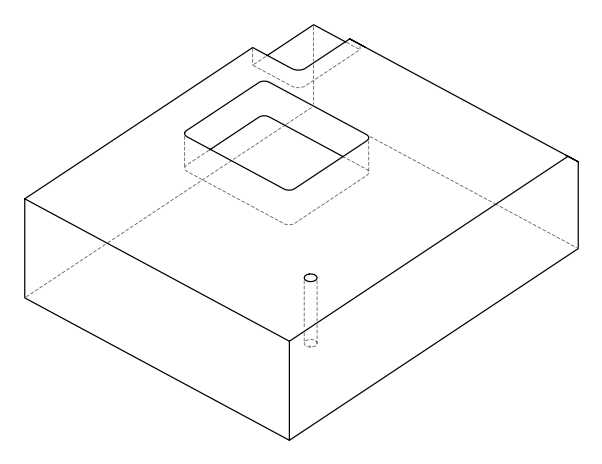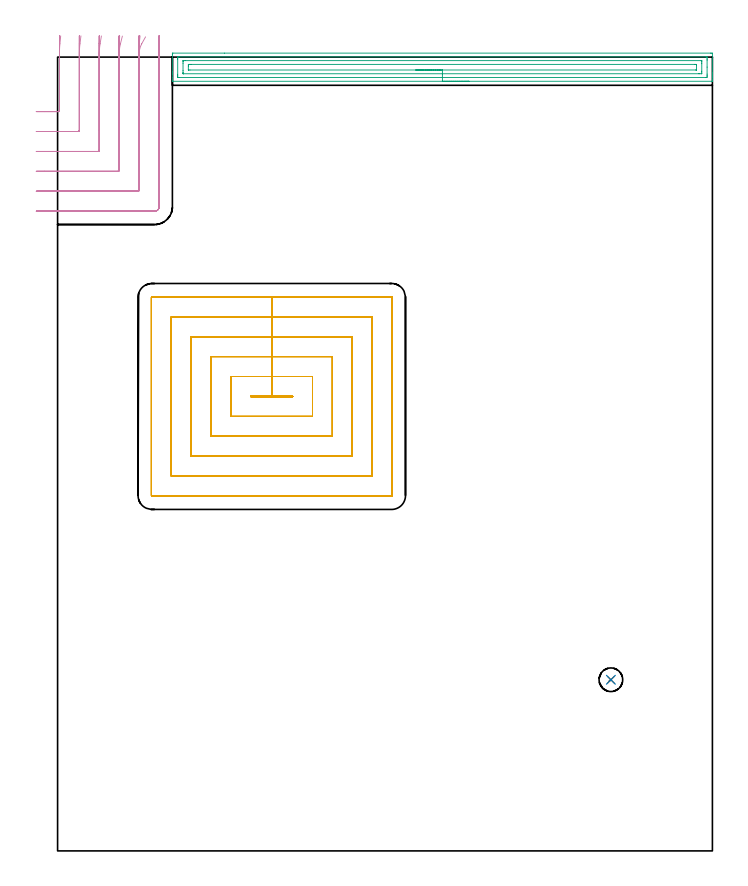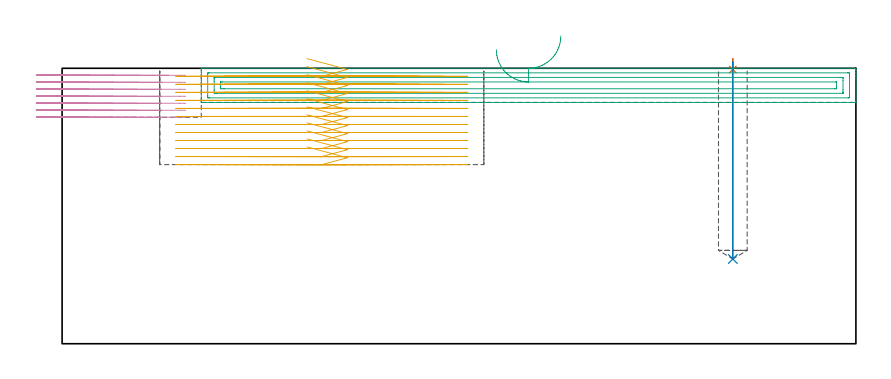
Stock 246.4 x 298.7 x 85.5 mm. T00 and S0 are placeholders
(PLAN: 5 operations, 3 tool changes, 42.2 min)
(1 SPOT_DRILL | STEP1POCKET | NXT0321_9005460120000 | 0.03 min | 1 mm3)
(2 DRILL_BLIND_HOLE_INTO_CENTER | STEP1POCKET | UGT0301_205 | 0.25 min | 3560 mm3)
(3 AREA_MILL | FG_CHAMFER_SURFACE | UGT0205_001 | 6.75 min | 11756 mm3)
(4 MILL_CORNER_NOTCH_RECTANGULAR | CORNER_NOTCH_RECTANGULAR | NXT0201_013 | Follow Part, ap 2.5, ae 75% | 7.13 min | 40889 mm3)
(5 MILL_RECTANGULAR_POCKET | POCKET_RECTANGULAR_STRAIGHT | NXT0201_013 | Follow Part, ap 2.5, ae 75% | 28.09 min | 255035 mm3)
(TOOL NXT0321_9005460120000 | NC Spot Drill, 142deg, 12mm, Carbide, Uncoated | D12 PA142 FL30 Z2)
(TOOL UGT0301_205 | Twist Drill 8.9 mm | D8.9 PA118 FL78 Z2)
(TOOL UGT0205_001 | Chamfer Mill 20 x 3 x 45 deg. | D20 FL50 Z2)
(TOOL NXT0201_013 | ENDMILL 10mm | D10 FL30 Z4)
(OP 1 SPOT_DRILL)
G17 G21 G94 G90
T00 M6
G54
G17 G0 G90 X208.2 Y64.4 S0 M3
G43 Z95.5 H0
G94 G81 G98 Z85.117 F250. R88.5
G80
M5
M2
(OP 2 DRILL_BLIND_HOLE_INTO_CENTER)
G17 G21 G94 G90
T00 M6
G54
G17 G0 G90 X208.2 Y64.4 S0 M3
G43 Z95.5 H0
G94 G81 G98 Z26.3 F250. R87.5
G80
M5
M2
(OP 3 AREA_MILL)
G17 G21 G94 G90
T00 M6
G54
G17 G0 G90 X154.801 Y289.604 S1061 M3
G43 Z95.5 H0
Z95.496
G94 G1 X154.763 Z94.625 F250.
X154.649 Z93.76
X154.46 Z92.908
X154.198 Z92.076
X153.864 Z91.27
X153.461 Z90.496
X152.992 Z89.761
X152.461 Z89.069
X151.872 Y289.603 Z88.425
X151.229 Z87.836
X150.537 Z87.305
X149.801 Z86.836
X149.027 Z86.433
X148.221 Z86.1
X147.389 Z85.837
X146.537 Z85.649
X145.672 Z85.535
X144.801 Z85.497
X43.375 Y289.6 Z85.5
X43.207 Y289.603 Z85.488
X43.2 Y289.604 Z85.486
Y289.954 Z85.146
Y290.243 Z84.856
Y290.933 Z84.162
Y292.16 Z82.937
Y292.696 Z82.398
Y293.31 Z81.786
Y299.748 Z75.349
X43.202 Y300.018 Z75.079
X43.21 Y300.192 Z74.906
X43.385 Y300.199 Z74.899
X62.755 Y300.2 Z74.9
X245.778
X246.218 Y300.196 Z74.902
X246.39 Y300.192 Z74.906
X246.4 Y300.016 Z75.081
Y292.696 Z82.398
Y292.16 Z82.937
Y291.815 Z83.281
Y291.278 Z83.818
Y290.933 Z84.162
Y290.243 Z84.856
Y289.954 Z85.146
Y289.925 Z85.174
X246.39 Y289.616 Z85.475
X246.323 Y289.609 Z85.486
X246.278 Y289.605 Z85.492
X246.228 Y289.607 Z85.493
X144.801 Y289.603 Z85.497
Y291.018 Z84.082
X45.609 Y291.015 Z84.085
X45.525 Y291.016 Z84.084
X45.238 Y291.021 Z84.079
X45.21 Y291.115 Z83.985
X45.204 Y291.333 Z83.767
X45.201 Y291.815 Z83.285
X45.2 Y292.218 Z82.882
X45.201 Y297.985 Z77.115
X45.204 Y298.385 Z76.715
X45.213 Y298.779 Z76.321
X45.609 Y298.784 Z76.316
X45.692 Y298.785 Z76.315
X243.991
X244.074 Y298.784 Z76.316
X244.362 Y298.779 Z76.321
X244.39 Y298.685 Z76.415
X244.397 Y298.467 Z76.633
X244.399 Y297.985 Z77.115
X244.4 Y297.582 Z77.518
Y294.937 Z80.163
Y292.293 Z82.807
X244.398 Y291.815 Z83.285
X244.395 Y291.416 Z83.684
X244.384 Y291.028 Z84.072
X243.991 Y291.022 Z84.078
X243.902 Y291.021 Z84.079
X144.801 Y291.018 Z84.082
Y292.432 Z82.668
X47.396 Y292.429 Z82.671
X47.306 Y292.43 Z82.67
X47.234 Y292.433 Z82.667
X47.218 Y292.435 Z82.665
X47.21 Y292.449 Z82.651
X47.207 Y292.503 Z82.597
X47.202 Y292.696 Z82.404
X47.2 Y292.89 Z82.21
Y293.578 Z81.522
Y296.416 Z78.684
X47.202 Y297.104 Z77.996
X47.204 Y297.293 Z77.807
X47.209 Y297.356 Z77.744
X47.262 Y297.364 Z77.736
X47.396 Y297.366 Z77.734
X48.019 Y297.371 Z77.729
X242.204
X242.294 Y297.37 Z77.73
X242.366 Y297.367 Z77.733
X242.382 Y297.365 Z77.735
X242.39 Y297.351 Z77.749
X242.393 Y297.297 Z77.803
X242.398 Y297.104 Z77.996
X242.4 Y296.91 Z78.19
Y296.222 Z78.878
Y293.384 Z81.716
X242.398 Y292.696 Z82.404
X242.396 Y292.507 Z82.593
X242.39 Y292.445 Z82.655
X242.335 Y292.442 Z82.658
X242.204 Y292.439 Z82.661
X241.575 Y292.435 Z82.665
X241.31
X144.801 Y292.432 Z82.668
Y293.846 Z81.254
X49.808 Y293.843 Z81.257
X49.334 Y293.846 Z81.254
X49.226 Y293.848 Z81.252
X49.211 Y293.85 Z81.251
X49.207 Y293.869 Z81.231
X49.203 Y293.921 Z81.179
X49.201 Y294.025 Z81.075
X49.2 Y295.341 Z79.759
X49.202 Y295.773 Z79.327
X49.205 Y295.881 Z79.219
X49.21 Y295.934 Z79.166
X49.215 Y295.951 Z79.149
X49.244 Y295.952 Z79.148
X49.454 Y295.955 Z79.145
X50.077 Y295.957 Z79.143
X50.346
X239.792
X240.266 Y295.954 Z79.146
X240.374 Y295.952 Z79.148
X240.39 Y295.951 Z79.149
X240.393 Y295.931 Z79.169
X240.397 Y295.879 Z79.221
X240.399 Y295.775 Z79.325
Y294.027 Z81.073
X240.397 Y293.919 Z81.181
X240.393 Y293.865 Z81.235
X240.39 Y293.857 Z81.243
X240.382 Y293.854 Z81.246
X240.348 Y293.852 Z81.248
X240.141 Y293.85 Z81.25
X144.801 Y293.846 Z81.254
X143.929 Z81.292
X143.064 Z81.406
X142.212 Z81.595
X141.38 Z81.857
X140.574 Z82.191
X139.801 Z82.594
X139.065 Z83.063
X138.373 Z83.594
X137.73 Z84.183
X137.14 Z84.826
X136.609 Z85.519
X136.141 Z86.254
X135.738 Z87.028
X135.404 Z87.834
X135.142 Z88.666
X134.953 Z89.518
X134.839 Z90.383
X134.801 Z91.254
G0 Z95.5
M5
M2
(OP 4 MILL_CORNER_NOTCH_RECTANGULAR)
G17 G21 G94 G90
T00 M6
G54
G17 G0 G90 X-8. Y278.2 S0 M3
G43 Z95.5 H0
Z83.328
G94 G1 X-5. F250.
X0.204 F500.
G3 X0.7 Y278.696 R0.5
G1 Y300.054
G2 X0.878 Y303.7 R37.5
G1 X1.169 Y306.686 F250.
G0 Z95.5
X-8. Y270.7
Z83.328
G1 X-5.
X7.703 F500.
G3 X8.2 Y271.197 R0.5
G1 Y300.054
G2 X8.422 Y303.7 R30.
G1 X8.787 Y306.678 F250.
G0 Z95.5
X-8. Y263.2
Z83.328
G1 X-5.
X15.203 F500.
G3 X15.7 Y263.697 R0.5
G1 Y300.054
G2 X15.997 Y303.7 R22.5
G1 X16.484 Y306.66 F250.
G0 Z95.5
X-8. Y255.7
Z83.328
G1 X-5.
X22.703 F500.
G3 X23.2 Y256.197 R0.5
G1 Y300.054
G2 X23.65 Y303.7 R15.
G1 X24.379 Y306.61 F250.
G0 Z95.5
X-8. Y248.2
Z83.328
G1 X-5.
X30.203 F500.
G3 X30.7 Y248.697 R0.5
G1 Y300.054
G2 X31.646 Y303.7 R7.5
G1 X33.105 Y306.322 F250.
G0 Z95.5
X-8. Y240.7
Z83.328
G1 X-5.
X36.5 F500.
G3 X38.2 Y242.4 R1.7
G1 Y300.054
Y303.054 F250.
G0 Z95.5
X-8. Y278.2
Z81.157
G1 X-5.
X0.204 F500.
G3 X0.7 Y278.696 R0.5
G1 Y302.963
G2 X0.707 Y303.7 R37.5
G1 X0.766 Y306.699 F250.
G0 Z95.5
X-8. Y270.7
Z81.157
G1 X-5.
X7.703 F500.
G3 X8.2 Y271.197 R0.5
G1 Y302.963
G2 X8.209 Y303.7 R30.
G1 X8.283 Y306.699 F250.
G0 Z95.5
X-8. Y263.2
Z81.157
G1 X-5.
X15.203 F500.
G3 X15.7 Y263.697 R0.5
G1 Y302.963
G2 X15.712 Y303.7 R22.5
G1 X15.81 Y306.698 F250.
G0 Z95.5
X-8. Y255.7
Z81.157
G1 X-5.
X22.703 F500.
G3 X23.2 Y256.197 R0.5
G1 Y302.963
G2 X23.218 Y303.7 R15.
G1 X23.366 Y306.696 F250.
G0 Z95.5
X-8. Y248.2
Z81.157
G1 X-5.
X30.203 F500.
G3 X30.7 Y248.697 R0.5
G1 Y302.963
G2 X30.736 Y303.7 R7.5
G1 X31.031 Y306.685 F250.
G0 Z95.5
X-8. Y240.7
Z81.157
G1 X-5.
X36.5 F500.
G3 X38.2 Y242.4 R1.7
G1 Y302.963
Y305.963 F250.
G0 Z95.5
X-8. Y278.2
Z78.986
G1 X-5.
X0.204 F500.
G3 X0.7 Y278.696 R0.5
G1 Y303.7
X0.701 Y306.7 F250.
G0 Z95.5
X-8. Y270.7
Z78.986
G1 X-5.
X7.703 F500.
G3 X8.2 Y271.197 R0.5
G1 Y278.696
Y303.7
X8.202 Y306.7 F250.
G0 Z95.5
X-8. Y263.2
Z78.986
G1 X-5.
X15.203 F500.
G3 X15.7 Y263.697 R0.5
G1 Y271.197
Y303.7
X15.702 Y306.7 F250.
G0 Z95.5
X-8. Y255.7
Z78.986
G1 X-5.
X22.703 F500.
G3 X23.2 Y256.197 R0.5
G1 Y263.697
Y303.7
X23.203 Y306.7 F250.
G0 Z95.5
X-8. Y248.2
Z78.986
G1 X-5.
X30.203 F500.
G3 X30.7 Y248.697 R0.5
G1 Y256.197
Y303.7
X30.706 Y306.7 F250.
G0 Z95.5
X-8. Y240.7
Z78.986
G1 X-5.
X36.5 F500.
G3 X38.2 Y242.4 R1.7
G1 Y303.684
Y306.684 F250.
G0 Z95.5
X-8. Y278.2
Z76.814
G1 X-5.
X0.204 F500.
G3 X0.7 Y278.696 R0.5
G1 Y303.7
Y306.7 F250.
G0 Z95.5
X-8. Y270.7
Z76.814
G1 X-5.
X7.703 F500.
G3 X8.2 Y271.197 R0.5
G1 Y303.7
Y306.7 F250.
G0 Z95.5
X-8. Y263.2
Z76.814
G1 X-5.
X15.203 F500.
G3 X15.7 Y263.697 R0.5
G1 Y303.7
Y306.7 F250.
G0 Z95.5
X-8. Y255.7
Z76.814
G1 X-5.
X22.703 F500.
G3 X23.2 Y256.197 R0.5
G1 Y303.7
Y306.7 F250.
G0 Z95.5
X-8. Y248.2
Z76.814
G1 X-5.
X30.203 F500.
G3 X30.7 Y248.697 R0.5
G1 Y303.7
Y306.7 F250.
G0 Z95.5
X-8. Y240.7
Z76.814
G1 X-5.
X36.5 F500.
G3 X38.2 Y242.4 R1.7
G1 Y303.7
Y306.7 F250.
G0 Z95.5
X-8. Y278.2
Z74.643
G1 X-5.
X0.204 F500.
G3 X0.7 Y278.696 R0.5
G1 Y303.7
Y306.7 F250.
G0 Z95.5
X-8. Y270.7
Z74.643
G1 X-5.
X7.703 F500.
G3 X8.2 Y271.197 R0.5
G1 Y303.7
Y306.7 F250.
G0 Z95.5
X-8. Y263.2
Z74.643
G1 X-5.
X15.203 F500.
G3 X15.7 Y263.697 R0.5
G1 Y303.7
Y306.7 F250.
G0 Z95.5
X-8. Y255.7
Z74.643
G1 X-5.
X22.703 F500.
G3 X23.2 Y256.197 R0.5
G1 Y303.7
Y306.7 F250.
G0 Z95.5
X-8. Y248.2
Z74.643
G1 X-5.
X30.203 F500.
G3 X30.7 Y248.697 R0.5
G1 Y303.7
Y306.7 F250.
G0 Z95.5
X-8. Y240.7
Z74.643
G1 X-5.
X36.5 F500.
G3 X38.2 Y242.4 R1.7
G1 Y303.7
Y306.7 F250.
G0 Z95.5
X-8. Y278.2
Z72.471
G1 X-5.
X0.204 F500.
G3 X0.7 Y278.696 R0.5
G1 Y303.7
Y306.7 F250.
G0 Z95.5
X-8. Y270.7
Z72.471
G1 X-5.
X7.703 F500.
G3 X8.2 Y271.197 R0.5
G1 Y303.7
Y306.7 F250.
G0 Z95.5
X-8. Y263.2
Z72.471
G1 X-5.
X15.203 F500.
G3 X15.7 Y263.697 R0.5
G1 Y303.7
Y306.7 F250.
G0 Z95.5
X-8. Y255.7
Z72.471
G1 X-5.
X22.703 F500.
G3 X23.2 Y256.197 R0.5
G1 Y303.7
Y306.7 F250.
G0 Z95.5
X-8. Y248.2
Z72.471
G1 X-5.
X30.203 F500.
G3 X30.7 Y248.697 R0.5
G1 Y303.7
Y306.7 F250.
G0 Z95.5
X-8. Y240.7
Z72.471
G1 X-5.
X36.5 F500.
G3 X38.2 Y242.4 R1.7
G1 Y303.7
Y306.7 F250.
G0 Z95.5
X-8. Y278.2
Z70.3
G1 X-5.
X0.204 F500.
G3 X0.7 Y278.696 R0.5
G1 Y303.7
Y306.7 F250.
G0 Z95.5
X-8. Y270.7
Z70.3
G1 X-5.
X7.703 F500.
G3 X8.2 Y271.197 R0.5
G1 Y303.7
Y306.7 F250.
G0 Z95.5
X-8. Y263.2
Z70.3
G1 X-5.
X15.203 F500.
G3 X15.7 Y263.697 R0.5
G1 Y303.7
Y306.7 F250.
G0 Z95.5
X-8. Y255.7
Z70.3
G1 X-5.
X22.703 F500.
G3 X23.2 Y256.197 R0.5
G1 Y303.7
Y306.7 F250.
G0 Z95.5
X-8. Y248.2
Z70.3
G1 X-5.
X30.203 F500.
G3 X30.7 Y248.697 R0.5
G1 Y303.7
Y306.7 F250.
G0 Z95.5
X-8. Y240.7
Z70.3
G1 X-5.
X36.5 F500.
G3 X38.2 Y242.4 R1.7
G1 Y303.7
Y306.7 F250.
G0 Z95.5
M5
M2
(OP 5 MILL_RECTANGULAR_POCKET)
G17 G21 G94 G90
T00 M6
G54
G17 G0 G90 X76.005 Y170.925 S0 M3
G43 Z95.5 H0
Z88.5
G94 G1 X88.475 Z85.159 F250.
Y171.075 Z85.118
X80.6 Z83.008
X72.725 F500.
Y170.925
X88.475
Y171.075
X80.6
Y178.5
X65.3
Y163.5
X95.9
Y178.5
X80.6
Y186.
X57.8
Y156.
X103.4
Y186.
X80.6
Y193.5
X50.3
Y148.5
X110.9
Y193.5
X80.6
Y201.
X42.8
Y141.
X118.4
Y201.
X80.6
Y208.5
X35.5
G3 X35.3 Y208.3 R0.2
G1 Y133.7
G3 X35.5 Y133.5 R0.2
G1 X125.7
G3 X125.9 Y133.7 R0.2
G1 Y208.3
G3 X125.7 Y208.5 R0.2
G1 X80.6
X79.6
G0 X76.005 Y170.925 Z86.008
G1 X88.475 Z82.667 F250.
Y171.075 Z82.627
X80.6 Z80.517
X72.725 F500.
Y170.925
X88.475
Y171.075
X80.6
Y178.5
X65.3
Y163.5
X95.9
Y178.5
X80.6
Y186.
X57.8
Y156.
X103.4
Y186.
X80.6
Y193.5
X50.3
Y148.5
X110.9
Y193.5
X80.6
Y201.
X42.8
Y141.
X118.4
Y201.
X80.6
Y208.5
X35.5
G3 X35.3 Y208.3 R0.2
G1 Y133.7
G3 X35.5 Y133.5 R0.2
G1 X125.7
G3 X125.9 Y133.7 R0.2
G1 Y208.3
G3 X125.7 Y208.5 R0.2
G1 X80.6
X79.6
G0 X76.005 Y170.925 Z83.517
G1 X88.475 Z80.175 F250.
Y171.075 Z80.135
X80.6 Z78.025
X72.725 F500.
Y170.925
X88.475
Y171.075
X80.6
Y178.5
X65.3
Y163.5
X95.9
Y178.5
X80.6
Y186.
X57.8
Y156.
X103.4
Y186.
X80.6
Y193.5
X50.3
Y148.5
X110.9
Y193.5
X80.6
Y201.
X42.8
Y141.
X118.4
Y201.
X80.6
Y208.5
X35.5
G3 X35.3 Y208.3 R0.2
G1 Y133.7
G3 X35.5 Y133.5 R0.2
G1 X125.7
G3 X125.9 Y133.7 R0.2
G1 Y208.3
G3 X125.7 Y208.5 R0.2
G1 X80.6
X79.6
G0 X76.005 Y170.925 Z81.025
G1 X88.475 Z77.684 F250.
Y171.075 Z77.643
X80.6 Z75.533
X72.725 F500.
Y170.925
X88.475
Y171.075
X80.6
Y178.5
X65.3
Y163.5
X95.9
Y178.5
X80.6
Y186.
X57.8
Y156.
X103.4
Y186.
X80.6
Y193.5
X50.3
Y148.5
X110.9
Y193.5
X80.6
Y201.
X42.8
Y141.
X118.4
Y201.
X80.6
Y208.5
X35.5
G3 X35.3 Y208.3 R0.2
G1 Y133.7
G3 X35.5 Y133.5 R0.2
G1 X125.7
G3 X125.9 Y133.7 R0.2
G1 Y208.3
G3 X125.7 Y208.5 R0.2
G1 X80.6
X79.6
G0 X76.005 Y170.925 Z78.533
G1 X88.475 Z75.192 F250.
Y171.075 Z75.152
X80.6 Z73.042
X72.725 F500.
Y170.925
X88.475
Y171.075
X80.6
Y178.5
X65.3
Y163.5
X95.9
Y178.5
X80.6
Y186.
X57.8
Y156.
X103.4
Y186.
X80.6
Y193.5
X50.3
Y148.5
X110.9
Y193.5
X80.6
Y201.
X42.8
Y141.
X118.4
Y201.
X80.6
Y208.5
X35.5
G3 X35.3 Y208.3 R0.2
G1 Y133.7
G3 X35.5 Y133.5 R0.2
G1 X125.7
G3 X125.9 Y133.7 R0.2
G1 Y208.3
G3 X125.7 Y208.5 R0.2
G1 X80.6
X79.6
G0 X76.005 Y170.925 Z76.042
G1 X88.475 Z72.7 F250.
Y171.075 Z72.66
X80.6 Z70.55
X72.725 F500.
Y170.925
X88.475
Y171.075
X80.6
Y178.5
X65.3
Y163.5
X95.9
Y178.5
X80.6
Y186.
X57.8
Y156.
X103.4
Y186.
X80.6
Y193.5
X50.3
Y148.5
X110.9
Y193.5
X80.6
Y201.
X42.8
Y141.
X118.4
Y201.
X80.6
Y208.5
X35.5
G3 X35.3 Y208.3 R0.2
G1 Y133.7
G3 X35.5 Y133.5 R0.2
G1 X125.7
G3 X125.9 Y133.7 R0.2
G1 Y208.3
G3 X125.7 Y208.5 R0.2
G1 X80.6
X79.6
G0 X76.005 Y170.925 Z73.55
G1 X88.475 Z70.209 F250.
Y171.075 Z70.168
X80.6 Z68.058
X72.725 F500.
Y170.925
X88.475
Y171.075
X80.6
Y178.5
X65.3
Y163.5
X95.9
Y178.5
X80.6
Y186.
X57.8
Y156.
X103.4
Y186.
X80.6
Y193.5
X50.3
Y148.5
X110.9
Y193.5
X80.6
Y201.
X42.8
Y141.
X118.4
Y201.
X80.6
Y208.5
X35.5
G3 X35.3 Y208.3 R0.2
G1 Y133.7
G3 X35.5 Y133.5 R0.2
G1 X125.7
G3 X125.9 Y133.7 R0.2
G1 Y208.3
G3 X125.7 Y208.5 R0.2
G1 X80.6
X79.6
G0 X76.005 Y170.925 Z71.058
G1 X88.475 Z67.717 F250.
Y171.075 Z67.677
X80.6 Z65.567
X72.725 F500.
Y170.925
X88.475
Y171.075
X80.6
Y178.5
X65.3
Y163.5
X95.9
Y178.5
X80.6
Y186.
X57.8
Y156.
X103.4
Y186.
X80.6
Y193.5
X50.3
Y148.5
X110.9
Y193.5
X80.6
Y201.
X42.8
Y141.
X118.4
Y201.
X80.6
Y208.5
X35.5
G3 X35.3 Y208.3 R0.2
G1 Y133.7
G3 X35.5 Y133.5 R0.2
G1 X125.7
G3 X125.9 Y133.7 R0.2
G1 Y208.3
G3 X125.7 Y208.5 R0.2
G1 X80.6
X79.6
G0 X76.005 Y170.925 Z68.567
G1 X88.475 Z65.225 F250.
Y171.075 Z65.185
X80.6 Z63.075
X72.725 F500.
Y170.925
X88.475
Y171.075
X80.6
Y178.5
X65.3
Y163.5
X95.9
Y178.5
X80.6
Y186.
X57.8
Y156.
X103.4
Y186.
X80.6
Y193.5
X50.3
Y148.5
X110.9
Y193.5
X80.6
Y201.
X42.8
Y141.
X118.4
Y201.
X80.6
Y208.5
X35.5
G3 X35.3 Y208.3 R0.2
G1 Y133.7
G3 X35.5 Y133.5 R0.2
G1 X125.7
G3 X125.9 Y133.7 R0.2
G1 Y208.3
G3 X125.7 Y208.5 R0.2
G1 X80.6
X79.6
G0 X76.005 Y170.925 Z66.075
G1 X88.475 Z62.734 F250.
Y171.075 Z62.693
X80.6 Z60.583
X72.725 F500.
Y170.925
X88.475
Y171.075
X80.6
Y178.5
X65.3
Y163.5
X95.9
Y178.5
X80.6
Y186.
X57.8
Y156.
X103.4
Y186.
X80.6
Y193.5
X50.3
Y148.5
X110.9
Y193.5
X80.6
Y201.
X42.8
Y141.
X118.4
Y201.
X80.6
Y208.5
X35.5
G3 X35.3 Y208.3 R0.2
G1 Y133.7
G3 X35.5 Y133.5 R0.2
G1 X125.7
G3 X125.9 Y133.7 R0.2
G1 Y208.3
G3 X125.7 Y208.5 R0.2
G1 X80.6
X79.6
G0 X76.005 Y170.925 Z63.583
G1 X88.475 Z60.242 F250.
Y171.075 Z60.202
X80.6 Z58.092
X72.725 F500.
Y170.925
X88.475
Y171.075
X80.6
Y178.5
X65.3
Y163.5
X95.9
Y178.5
X80.6
Y186.
X57.8
Y156.
X103.4
Y186.
X80.6
Y193.5
X50.3
Y148.5
X110.9
Y193.5
X80.6
Y201.
X42.8
Y141.
X118.4
Y201.
X80.6
Y208.5
X35.5
G3 X35.3 Y208.3 R0.2
G1 Y133.7
G3 X35.5 Y133.5 R0.2
G1 X125.7
G3 X125.9 Y133.7 R0.2
G1 Y208.3
G3 X125.7 Y208.5 R0.2
G1 X80.6
X79.6
G0 X76.005 Y170.925 Z61.092
G1 X88.475 Z57.75 F250.
Y171.075 Z57.71
X80.6 Z55.6
X72.725 F500.
Y170.925
X88.475
Y171.075
X80.6
Y178.5
X65.3
Y163.5
X95.9
Y178.5
X80.6
Y186.
X57.8
Y156.
X103.4
Y186.
X80.6
Y193.5
X50.3
Y148.5
X110.9
Y193.5
X80.6
Y201.
X42.8
Y141.
X118.4
Y201.
X80.6
Y208.5
X35.5
G3 X35.3 Y208.3 R0.2
G1 Y133.7
G3 X35.5 Y133.5 R0.2
G1 X125.7
G3 X125.9 Y133.7 R0.2
G1 Y208.3
G3 X125.7 Y208.5 R0.2
G1 X80.6
X79.6
G0 Z95.5
M5
M2
